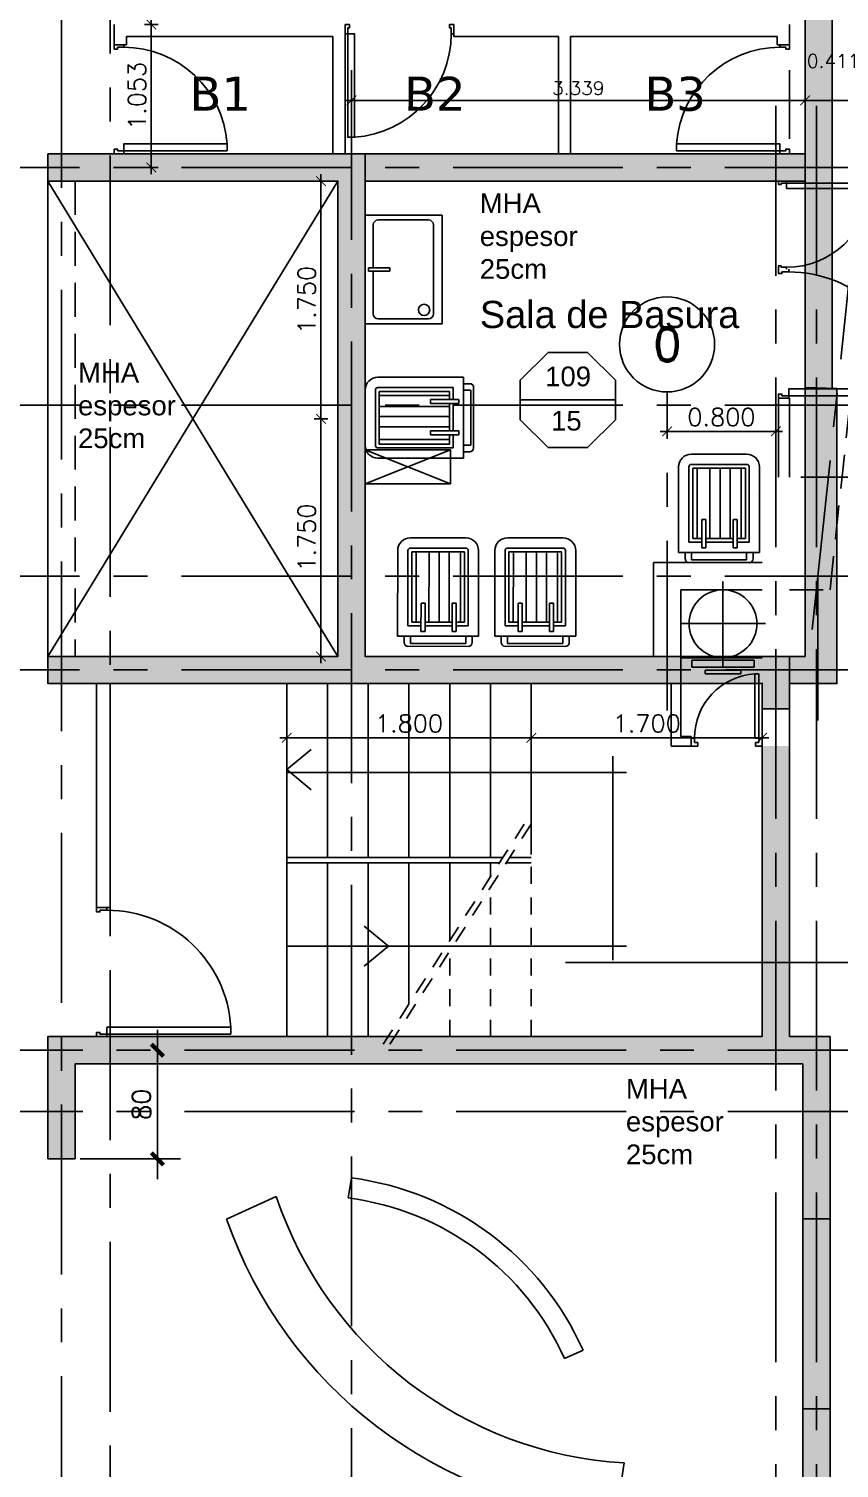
# Model space of a CAD drawing. Header units: millimetres. Extents: x -13 to 194, y -13 to 66.
# Drawn here: x 84.76 to 90.73, y 15.55 to 26.15 of the extents above; entities that cross this region are included whole.
import ezdxf
from ezdxf.enums import TextEntityAlignment as Align

# ---------------------------------------------------------------- set-up
doc = ezdxf.new("R2010")
doc.units = ezdxf.units.MM
for name, pattern in [('CENTER', [2, 1.25, -0.25, 0.25, -0.25]), ('HIDDEN', [0.375, 0.25, -0.125]), ('HIDDEN2', [0.1875, 0.125, -0.0625])]:
    doc.linetypes.add(name, pattern=pattern)
for name, color, linetype in [('01', 1, 'Continuous'), ('03', 3, 'Continuous'), ('04', 4, 'Continuous'), ('06', 6, 'Continuous'), ('BORDE DE LOSAS', 3, 'Continuous'), ('Capa1', 80, 'Continuous'), ('COTAS', 1, 'Continuous'), ('COTAS1', 2, 'Continuous'), ('Cotas2', 1, 'Continuous'), ('EJES', 1, 'CENTER'), ('GRIS', 9, 'Continuous'), ('LOSAS', 7, 'Continuous'), ('MURO', 5, 'Continuous'), ('MUROS_EST', 5, 'Continuous'), ('PUERTAS', 1, 'Continuous'), ('Textos', 2, 'Continuous'), ('VIGAS_1', 2, 'Continuous')]:
    doc.layers.add(name, color=color, linetype=linetype)
doc.styles.add('Arial', font='arial.ttf')
doc.styles.add('INTERARQ', font='ROMANS.SHX')
doc.styles.add('ROMAND', font='romand', dxfattribs={"height": 31.5})
doc.styles.add('ROMANS', font='romans.shx', dxfattribs={"height": 16.875})
doc.styles.get("Standard").update_dxf_attribs({"font": 'arial.ttf'})
doc.dimstyles.new('ESCALA_1-50', dxfattribs={"dimtxt": 0.13, "dimasz": 0.05, "dimexe": 0.18, "dimexo": 0.0625, "dimgap": 0.04, "dimtad": 1, "dimdec": 3, "dimzin": 0, "dimdsep": 46, "dimtxsty": 'INTERARQ', "dimblk": 'DIMTICK', "dimcen": 0.09, "dimse1": 1, "dimse2": 1, "dimclrd": 1, "dimclre": 1, "dimclrt": 2, "dimadec": 0, "dimazin": 0, "dimtfac": 4.5, "dimtdec": 3, "dimtofl": 0, "dimtmove": 2, "dimatfit": 3, "dimldrblk": 'DIMTICK', "dimfxl": 1, "dimtolj": 1, "dimtzin": 0, "dimarcsym": 0})
pattern_1 = [(0, (0, 0), (0, 6.985), [5.08, -1.905]), (90, (0, 0), (-6.985, 4e-16), [5.08, -1.905])]

# ---------------------------------------------------------------- blocks, each defined once
blk = doc.blocks.new('P_65')
at = {"color": 9}
blk.add_arc((-0.013, 0.059), 0.622, 93.9051, 179.909, dxfattribs=at)
at = {"layer": 'PUERTAS'}
blk.add_lwpolyline([(-0.015, 0.06), (-0.055, 0.06), (-0.055, 0.68), (-0.015, 0.68)], close=True, dxfattribs=at)
for points in [[(-0.65, 0), (-0.625, 0), (-0.625, 0.02), (-0.635, 0.02), (-0.635, 0.06), (-0.65, 0.06)], [(0, 0.06), (-0.015, 0.06), (-0.015, 0.02), (-0.025, 0.02), (-0.025, 0), (0, 0)]]:
    blk.add_lwpolyline(points, dxfattribs=at)
blk = doc.blocks.new('P_75')
at = {"color": 9}
blk.add_arc((-0.0129, 0.0592), 0.7221, 93.33599, 179.93331, dxfattribs=at)
at = {"layer": 'PUERTAS'}
blk.add_lwpolyline([(-0.015, 0.06), (-0.055, 0.06), (-0.055, 0.78), (-0.0149, 0.78)], close=True, dxfattribs=at)
for points in [[(-0.75, 0), (-0.725, 0), (-0.725, 0.02), (-0.735, 0.02), (-0.735, 0.06), (-0.75, 0.06)], [(0, 0.06), (-0.015, 0.06), (-0.015, 0.02), (-0.025, 0.02), (-0.025, 0), (0, 0)]]:
    blk.add_lwpolyline(points, dxfattribs=at)
blk = doc.blocks.new('TICK1')
at = {"color": 2}
for points in [[(0, 0), (-1, 0)], [(0, 0), (1, 0)]]:
    blk.add_lwpolyline(points, dxfattribs=at)
at = {"color": 2, "const_width": 0.2}
blk.add_lwpolyline([(-0.3, -0.3), (0.3, 0.3)], dxfattribs=at)
blk = doc.blocks.new('DIMTICK')
at = {"color": 1}
for p, q in [((-1, 0), (1, 0)), ((0, 1), (0, -1))]:
    blk.add_line(p, q, dxfattribs=at)
at = {"color": 3, "const_width": 0.141}
blk.add_lwpolyline([(0.71, 0.71), (-0.71, -0.71)], dxfattribs=at)
blk = doc.blocks.new('*D37')
at = {"layer": 'COTAS', "color": 1, "lineweight": -2, "transparency": 16777216}
blk.add_line((89.513, 23.184), (90.213, 23.184), dxfattribs=at)
at = {"layer": 'Defpoints', "color": 0, "transparency": 16777216}
for p in [(89.463, 23.184), (90.263, 23.184), (90.263, 23.184)]:
    blk.add_point(p, dxfattribs=at)
at = {"layer": 'COTAS', "color": 1, "lineweight": -2, "transparency": 16777216, "xscale": 0.05, "yscale": 0.05, "zscale": 0.05, "rotation": 180}
blk.add_blockref('DIMTICK', (89.463, 23.184), dxfattribs=at)
at = {"layer": 'COTAS', "color": 1, "lineweight": -2, "transparency": 16777216, "xscale": 0.05, "yscale": 0.05, "zscale": 0.05}
blk.add_blockref('DIMTICK', (90.263, 23.184), dxfattribs=at)
at = {"layer": 'COTAS', "color": 2, "transparency": 16777216, "insert": (89.863, 23.289), "char_height": 0.13, "attachment_point": 5, "style": 'INTERARQ'}
blk.add_mtext('\\A1;0.800', dxfattribs=at)
blk = doc.blocks.new('*D96')
at = {"layer": 'COTAS', "color": 1, "lineweight": -2, "transparency": 16777216}
blk.add_line((91.102, 25.077), (91.102, 22.897), dxfattribs=at)
at = {"layer": 'Defpoints', "color": 0, "transparency": 16777216}
for p in [(90.263, 25.127), (90.283, 22.847), (91.102, 22.847)]:
    blk.add_point(p, dxfattribs=at)
at = {"layer": 'COTAS', "color": 1, "lineweight": -2, "transparency": 16777216, "xscale": 0.05, "yscale": 0.05, "zscale": 0.05}
for p, rotation in [((91.102, 25.127), 90), ((91.102, 22.847), 270)]:
    blk.add_blockref('DIMTICK', p, dxfattribs=dict(at, rotation=rotation))
at = {"layer": 'COTAS', "color": 2, "transparency": 16777216, "insert": (90.997, 23.987), "char_height": 0.13, "attachment_point": 5, "rotation": 90, "style": 'INTERARQ'}
blk.add_mtext('\\A1;2.280', dxfattribs=at)
blk = doc.blocks.new('*D97')
at = {"layer": 'COTAS', "color": 1, "lineweight": -2, "transparency": 16777216}
blk.add_line((91.102, 22.797), (91.102, 21.477), dxfattribs=at)
at = {"layer": 'Defpoints', "color": 0, "transparency": 16777216}
for p in [(90.283, 22.847), (90.263, 21.427), (91.102, 21.427)]:
    blk.add_point(p, dxfattribs=at)
at = {"layer": 'COTAS', "color": 1, "lineweight": -2, "transparency": 16777216, "xscale": 0.05, "yscale": 0.05, "zscale": 0.05}
for p, rotation in [((91.102, 22.847), 90), ((91.102, 21.427), 270)]:
    blk.add_blockref('DIMTICK', p, dxfattribs=dict(at, rotation=rotation))
at = {"layer": 'COTAS', "color": 2, "transparency": 16777216, "insert": (90.997, 22.137), "char_height": 0.13, "attachment_point": 5, "rotation": 90, "style": 'INTERARQ'}
blk.add_mtext('\\A1;1.420', dxfattribs=at)
blk = doc.blocks.new('*D99')
at = {"layer": 'COTAS', "color": 1, "lineweight": -2, "transparency": 16777216}
blk.add_line((85.666, 28.847), (85.666, 26.23), dxfattribs=at)
at = {"layer": 'Defpoints', "color": 0, "transparency": 16777216}
for p in [(84.905, 28.897), (85.363, 26.18), (85.666, 26.18)]:
    blk.add_point(p, dxfattribs=at)
at = {"layer": 'COTAS', "color": 1, "lineweight": -2, "transparency": 16777216, "xscale": 0.05, "yscale": 0.05, "zscale": 0.05}
for p, rotation in [((85.666, 28.897), 90), ((85.666, 26.18), 270)]:
    blk.add_blockref('DIMTICK', p, dxfattribs=dict(at, rotation=rotation))
at = {"layer": 'COTAS', "color": 2, "transparency": 16777216, "insert": (85.561, 27.539), "char_height": 0.13, "attachment_point": 5, "rotation": 90, "style": 'INTERARQ'}
blk.add_mtext('\\A1;2.717', dxfattribs=at)
blk = doc.blocks.new('*D100')
at = {"layer": 'COTAS1', "color": 1, "lineweight": -2, "transparency": 16777216}
blk.add_line((85.666, 26.13), (85.666, 25.177), dxfattribs=at)
at = {"layer": 'Defpoints', "color": 0, "transparency": 16777216}
for p in [(85.363, 26.18), (85.363, 25.127), (85.666, 25.127)]:
    blk.add_point(p, dxfattribs=at)
at = {"layer": 'COTAS1', "color": 1, "lineweight": -2, "transparency": 16777216, "xscale": 0.05, "yscale": 0.05, "zscale": 0.05}
for p, rotation in [((85.666, 26.18), 90), ((85.666, 25.127), 270)]:
    blk.add_blockref('DIMTICK', p, dxfattribs=dict(at, rotation=rotation))
at = {"layer": 'COTAS1', "color": 2, "transparency": 16777216, "insert": (85.561, 25.654), "char_height": 0.13, "attachment_point": 5, "rotation": 90, "style": 'INTERARQ'}
blk.add_mtext('\\A1;1.053', dxfattribs=at)
blk = doc.blocks.new('*D101')
at = {"layer": 'COTAS', "color": 1, "lineweight": -2, "transparency": 16777216}
blk.add_line((87.19, 25.621), (90.429, 25.621), dxfattribs=at)
at = {"layer": 'Defpoints', "color": 0, "transparency": 16777216}
for p in [(90.479, 25.621), (87.14, 25.227), (90.479, 25.227)]:
    blk.add_point(p, dxfattribs=at)
at = {"layer": 'COTAS', "color": 1, "lineweight": -2, "transparency": 16777216, "xscale": 0.05, "yscale": 0.05, "zscale": 0.05, "rotation": 180}
blk.add_blockref('DIMTICK', (87.14, 25.621), dxfattribs=at)
at = {"layer": 'COTAS', "color": 1, "lineweight": -2, "transparency": 16777216, "xscale": 0.05, "yscale": 0.05, "zscale": 0.05}
blk.add_blockref('DIMTICK', (90.479, 25.621), dxfattribs=at)
at = {"layer": 'COTAS', "color": 2, "transparency": 16777216, "insert": (88.809, 25.711), "char_height": 0.1, "attachment_point": 5, "style": 'INTERARQ'}
blk.add_mtext('\\A1;3.339', dxfattribs=at)
blk = doc.blocks.new('*D102')
at = {"layer": 'COTAS1', "color": 1, "lineweight": -2, "transparency": 16777216}
blk.add_line((90.529, 25.621), (90.84, 25.621), dxfattribs=at)
at = {"layer": 'Defpoints', "color": 0, "transparency": 16777216}
for p in [(90.89, 25.621), (90.479, 25.227), (90.89, 25.127)]:
    blk.add_point(p, dxfattribs=at)
at = {"layer": 'COTAS1', "color": 1, "lineweight": -2, "transparency": 16777216, "xscale": 0.05, "yscale": 0.05, "zscale": 0.05, "rotation": 180}
blk.add_blockref('DIMTICK', (90.479, 25.621), dxfattribs=at)
at = {"layer": 'COTAS1', "color": 1, "lineweight": -2, "transparency": 16777216, "xscale": 0.05, "yscale": 0.05, "zscale": 0.05}
blk.add_blockref('DIMTICK', (90.89, 25.621), dxfattribs=at)
at = {"layer": 'COTAS1', "color": 2, "transparency": 16777216, "insert": (90.685, 25.911), "char_height": 0.1, "attachment_point": 5, "style": 'INTERARQ'}
blk.add_mtext('\\A1;0.411', dxfattribs=at)
blk = doc.blocks.new('*D25')
at = {"layer": '01', "color": 1, "lineweight": -2, "transparency": 16777216}
blk.add_line((86.915, 24.977), (86.915, 23.327), dxfattribs=at)
at = {"layer": 'Defpoints', "color": 0, "transparency": 16777216}
for p in [(87.069, 25.027), (86.915, 23.277), (87.069, 23.277)]:
    blk.add_point(p, dxfattribs=at)
at = {"layer": '01', "color": 1, "lineweight": -2, "transparency": 16777216, "xscale": 0.05, "yscale": 0.05, "zscale": 0.05}
for p, rotation in [((86.915, 25.027), 90), ((86.915, 23.277), 270)]:
    blk.add_blockref('DIMTICK', p, dxfattribs=dict(at, rotation=rotation))
at = {"layer": '01', "color": 2, "transparency": 16777216, "insert": (86.81, 24.152), "char_height": 0.13, "attachment_point": 5, "rotation": 90, "style": 'INTERARQ'}
blk.add_mtext('\\A1;1.750', dxfattribs=at)
blk = doc.blocks.new('*D26')
at = {"layer": '01', "color": 1, "lineweight": -2, "transparency": 16777216}
blk.add_line((86.915, 23.227), (86.915, 21.577), dxfattribs=at)
at = {"layer": 'Defpoints', "color": 0, "transparency": 16777216}
for p in [(87.069, 23.277), (86.915, 21.527), (87.069, 21.527)]:
    blk.add_point(p, dxfattribs=at)
at = {"layer": '01', "color": 1, "lineweight": -2, "transparency": 16777216, "xscale": 0.05, "yscale": 0.05, "zscale": 0.05}
for p, rotation in [((86.915, 23.277), 90), ((86.915, 21.527), 270)]:
    blk.add_blockref('DIMTICK', p, dxfattribs=dict(at, rotation=rotation))
at = {"layer": '01', "color": 2, "transparency": 16777216, "insert": (86.81, 22.402), "char_height": 0.13, "attachment_point": 5, "rotation": 90, "style": 'INTERARQ'}
blk.add_mtext('\\A1;1.750', dxfattribs=at)
blk = doc.blocks.new('*D132')
at = {"layer": '01', "color": 1, "lineweight": -2, "transparency": 16777216}
blk.add_line((86.713, 20.928), (88.413, 20.928), dxfattribs=at)
at = {"layer": 'Defpoints', "color": 0, "transparency": 16777216}
for p in [(86.663, 21.327), (88.463, 21.327), (88.463, 20.928)]:
    blk.add_point(p, dxfattribs=at)
at = {"layer": '01', "color": 1, "lineweight": -2, "transparency": 16777216, "xscale": 0.05, "yscale": 0.05, "zscale": 0.05, "rotation": 180}
blk.add_blockref('DIMTICK', (86.663, 20.928), dxfattribs=at)
at = {"layer": '01', "color": 1, "lineweight": -2, "transparency": 16777216, "xscale": 0.05, "yscale": 0.05, "zscale": 0.05}
blk.add_blockref('DIMTICK', (88.463, 20.928), dxfattribs=at)
at = {"layer": '01', "color": 2, "transparency": 16777216, "insert": (87.563, 21.033), "char_height": 0.13, "attachment_point": 5, "style": 'INTERARQ'}
blk.add_mtext('\\A1;1.800', dxfattribs=at)
blk = doc.blocks.new('*D133')
at = {"layer": '01', "color": 1, "lineweight": -2, "transparency": 16777216}
blk.add_line((88.513, 20.928), (90.113, 20.928), dxfattribs=at)
at = {"layer": 'Defpoints', "color": 0, "transparency": 16777216}
for p in [(90.163, 21.427), (88.463, 21.327), (90.163, 20.928)]:
    blk.add_point(p, dxfattribs=at)
at = {"layer": '01', "color": 1, "lineweight": -2, "transparency": 16777216, "xscale": 0.05, "yscale": 0.05, "zscale": 0.05, "rotation": 180}
blk.add_blockref('DIMTICK', (88.463, 20.928), dxfattribs=at)
at = {"layer": '01', "color": 1, "lineweight": -2, "transparency": 16777216, "xscale": 0.05, "yscale": 0.05, "zscale": 0.05}
blk.add_blockref('DIMTICK', (90.163, 20.928), dxfattribs=at)
at = {"layer": '01', "color": 2, "transparency": 16777216, "insert": (89.313, 21.033), "char_height": 0.13, "attachment_point": 5, "style": 'INTERARQ'}
blk.add_mtext('\\A1;1.700', dxfattribs=at)

msp = doc.modelspace()

# ---------------------------------------------------------------- hatches: boundary and pattern name
at = {"layer": 'COTAS', "transparency": 33554687}
h = msp.add_hatch(color=5, dxfattribs=at)
h.dxf.hatch_style = 1
h.paths.add_polyline_path([(85.0046, 18.7273), (84.9046, 18.7273), (84.9046, 18.6273), (85.0046, 18.6273)])
h.paths.add_polyline_path([(85.1046, 18.5273), (85.3628, 18.5273), (85.3628, 18.6273), (85.0046, 18.6273), (85.0046, 18.1773), (85.1046, 18.1773)])
h.paths.add_polyline_path([(85.0046, 18.6273), (84.9046, 18.6273), (84.9046, 18.1773), (85.0046, 18.1773)])
h.paths.add_polyline_path([(85.3628, 18.7273), (85.0046, 18.7273), (85.0046, 18.6273), (85.3628, 18.6273)])
h.paths.add_polyline_path([(85.0046, 18.1773), (84.9046, 18.1773), (84.9046, 17.8273), (85.0046, 17.8273)])
h.paths.add_polyline_path([(85.1046, 18.1773), (85.0046, 18.1773), (85.0046, 17.8273), (85.1046, 17.8273)])
h.paths.add_polyline_path([(87.1396, 18.7273), (85.3628, 18.7273), (85.3628, 18.6273), (87.1396, 18.6273)])
h.paths.add_polyline_path([(87.1396, 18.6273), (85.3628, 18.6273), (85.3628, 18.5273), (87.1396, 18.5273)])
h.paths.add_polyline_path([(90.5628, 18.6273), (90.2628, 18.6273), (90.2628, 18.5273), (90.4628, 18.5273), (90.4628, 18.1773), (90.5628, 18.1773)])
h.paths.add_polyline_path([(90.6628, 18.7273), (90.5628, 18.7273), (90.5628, 18.6273), (90.6628, 18.6273)])
h.paths.add_polyline_path([(90.6628, 18.6273), (90.5628, 18.6273), (90.5628, 18.1773), (90.6628, 18.1773)])
at = {"layer": 'MUROS_EST', "transparency": 33554687}
h = msp.add_hatch(color=5, dxfattribs=at)
h.dxf.hatch_style = 1
h.paths.add_polyline_path([(83.5046, 19.7073), (83.3046, 19.7073), (83.3046, 18.2773), (78.1046, 18.2773), (78.1046, 18.0773), (78.4046, 18.0773), (83.3046, 18.0773), (83.3046, 17.5773), (83.5046, 17.5773)])
h.paths.add_polyline_path([(83.5046, 26.0973), (83.3046, 26.0973), (83.3046, 23.4773), (78.1046, 23.4773), (78.1046, 23.2773), (83.3046, 23.2773), (83.3046, 20.6573), (83.5046, 20.6573)])
h.paths.add_polyline_path([(78.3046, 18.0773), (78.1046, 18.0773), (78.1046, 15.3773), (78.3046, 15.3773)])
h.paths.add_polyline_path([(78.3046, 12.9773), (78.1046, 12.9773), (78.1055, 10.7898), (79.4043, 10.9215), (79.3659, 11.0689), (78.3046, 10.9613)])
h.paths.add_polyline_path([(90.6628, 14.0165), (90.4628, 14.0165), (90.4628, 12.1945), (90.4628, 12.0432), (90.6628, 12.0635)])
h.paths.add_polyline_path([(90.3628, 21.5273), (89.9443, 21.5273, -0.0710678), (89.8743, 21.5173), (89.8743, 21.4983), (90.1043, 21.4983), (90.1043, 21.4483), (89.6443, 21.4483), (89.6443, 21.4983), (89.8743, 21.4983), (89.8743, 21.5173, -0.0710678), (89.8043, 21.5273), (87.2396, 21.5273), (87.2396, 25.2273), (84.9046, 25.2273), (84.9046, 25.0273), (87.0396, 25.0273), (87.0396, 21.5273), (84.9046, 21.5273), (84.9046, 21.3273), (90.1628, 21.3273), (90.1628, 21.1419), (90.3628, 21.1419), (90.3628, 21.3273)])
h.paths.add_polyline_path([(90.0064, 21.4246), (90.0064, 21.3996), (89.7421, 21.3996), (89.7421, 21.4246)], flags=16)
h.paths.add_polyline_path([(83.5046, 29.4473), (83.3046, 29.4473), (83.3046, 28.7023), (78.1046, 28.7023), (78.1046, 28.4523), (83.3046, 28.4523), (83.3046, 27.205), (83.3156, 27.2023), (83.3046, 27.1996), (83.3046, 27.0473), (83.5046, 27.0473)])
h.paths.add_polyline_path([(90.7128, 37.6473), (90.4628, 37.6473), (90.4628, 34.4321), (85.4628, 34.4321), (85.4628, 34.1821), (90.4628, 34.1821), (90.4628, 32.7373), (90.7128, 32.7373)])
h = msp.add_hatch(color=5, dxfattribs=at)
h.dxf.hatch_style = 1
h.paths.add_polyline_path([(90.479, 25.2273), (87.2396, 25.2273), (87.2396, 25.0273), (90.479, 25.0273)])
h.paths.add_polyline_path([(90.3628, 21.5273), (87.2396, 21.5273), (87.2396, 25.2273), (84.9046, 25.2273), (84.9046, 25.0273), (87.0396, 25.0273), (87.0396, 21.5273), (84.9046, 21.5273), (84.9046, 21.3273), (90.1628, 21.3273), (90.1628, 21.1419), (90.3628, 21.1419), (90.3628, 21.3273)])
h = msp.add_hatch(color=5, dxfattribs=at)
h.dxf.hatch_style = 1
h.paths.add_polyline_path([(90.5628, 18.1773), (90.4628, 18.1773), (90.4628, 17.3865), (90.5628, 17.3865)])
h.paths.add_polyline_path([(90.6628, 18.1773), (90.5628, 18.1773), (90.5628, 17.3865), (90.6628, 17.3865)])
h = msp.add_hatch(dxfattribs=at)
h.set_pattern_fill('ANGLE', color=2)
h.set_pattern_definition(pattern_1)
h.paths.add_polyline_path([(90.6628, 15.9865), (90.6628, 17.3865), (90.4628, 17.3865), (90.4628, 15.9865), (90.4628, 15.0165), (90.4628, 14.0165), (90.6628, 14.0165), (90.6628, 15.0165)])
at = {"layer": 'VIGAS_1', "transparency": 33554687}
h = msp.add_hatch(color=5, dxfattribs=at)
h.dxf.hatch_style = 1
h.paths.add_polyline_path([(90.6628, 18.7273), (90.3628, 18.7273), (90.3628, 19.2739), (90.1628, 19.2739), (90.1628, 18.7273), (84.9046, 18.7273), (84.9046, 17.8273), (85.1046, 17.8273), (85.1046, 18.5273), (90.4628, 18.5273), (90.4628, 17.3865), (90.6628, 17.3865)])
h.paths.add_polyline_path([(84.2797, 37.6473), (84.0297, 37.6473), (84.0297, 30.9728), (83.7432, 30.3884), (83.9228, 30.3003), (84.2797, 31.0284)])
h = msp.add_hatch(color=256, dxfattribs=at)
h.dxf.hatch_style = 1
h.paths.add_polyline_path([(90.679, 28.7723), (90.479, 28.7723), (90.479, 23.5073), (90.679, 23.5005)])
h = msp.add_hatch(dxfattribs=at)
h.set_pattern_fill('ANGLE', color=5)
h.set_pattern_definition(pattern_1)
h.paths.add_polyline_path([(90.4628, 18.5273), (90.4628, 17.3865), (90.6628, 17.3865), (90.6628, 18.7273), (90.3628, 18.7273), (90.3628, 19.2739), (90.1628, 19.2739), (90.1628, 18.7273), (84.9046, 18.7273), (84.9046, 17.8273), (85.1046, 17.8273), (85.1046, 18.5273)])
h.paths.add_polyline_path([(90.1628, 21.3273), (90.1628, 21.1419), (90.3628, 21.1419), (90.3628, 21.5273), (87.2396, 21.5273), (87.2396, 25.0273), (90.479, 25.0273), (90.479, 25.2273), (84.9046, 25.2273), (84.9046, 25.0273), (87.0396, 25.0273), (87.0396, 21.5273), (84.9046, 21.5273), (84.9046, 21.3273)])
h = msp.add_hatch(color=5, dxfattribs=at)
h.dxf.hatch_style = 1
h.paths.add_polyline_path([(90.479, 21.5273), (90.3628, 21.5273), (90.3628, 21.3273), (90.7128, 21.3273), (90.7128, 23.4993), (90.479, 23.5073)])
h = msp.add_hatch(dxfattribs=at)
h.set_pattern_fill('ANGLE', color=256)
h.set_pattern_definition(pattern_1)
h.paths.add_polyline_path([(90.1628, 19.2739), (90.3628, 19.2739), (90.3628, 21.1419), (90.1628, 21.1419)])
h = msp.add_hatch(dxfattribs=at)
h.set_pattern_fill('ANGLE', color=256)
h.set_pattern_definition(pattern_1)
h.paths.add_polyline_path([(90.1628, 19.2739), (90.3628, 19.2739), (90.3628, 21.1419), (90.1628, 21.1419)])
h = msp.add_hatch(color=256, dxfattribs=at)
h.dxf.hatch_style = 1
h.paths.add_polyline_path([(90.3628, 20.8673), (90.1628, 20.8673), (90.1628, 19.2739), (90.3628, 19.2739)])
h = msp.add_hatch(color=256, dxfattribs=at)
h.dxf.hatch_style = 1
h.paths.add_polyline_path([(90.6628, 17.3865), (90.4628, 17.3865), (90.4628, 15.9865), (90.6628, 15.9865)])
h = msp.add_hatch(color=5, dxfattribs=at)
h.dxf.hatch_style = 1
h.paths.add_polyline_path([(78.3046, 14.3773), (78.2046, 14.3773), (78.2046, 13.9773), (78.3046, 13.9773)])
h.paths.add_polyline_path([(78.2046, 14.3773), (78.1046, 14.3773), (78.1046, 13.9773), (78.2046, 13.9773)])
h.paths.add_polyline_path([(90.6628, 15.9865), (90.5628, 15.9865), (90.5628, 15.0165), (90.6628, 15.0165)])
h.paths.add_polyline_path([(90.5628, 15.9865), (90.4628, 15.9865), (90.4628, 15.0165), (90.5628, 15.0165)])
h.paths.add_polyline_path([(130.256, 14.3773), (130.056, 14.3773), (130.056, 13.9773), (130.256, 13.9773)])
h.paths.add_polyline_path([(142.6142, 15.9865), (142.4142, 15.9865), (142.4142, 15.0165), (142.6142, 15.0165)])

# ---------------------------------------------------------------- linework, layer by layer
for p, q in [((87.2396, 23.9766), (87.2396, 24.7766)), ((87.2396, 24.7766), (87.8067, 24.7766)), ((87.2994, 24.7042), (87.2994, 24.3891)), ((87.2994, 24.7042), (87.2994, 24.7042)), ((87.706, 24.7412), (87.3365, 24.7412)), ((87.7431, 24.7042), (87.7431, 24.7042)), ((87.7431, 24.0488), (87.7431, 24.7042)), ((87.8067, 24.7766), (87.8067, 23.9766)), ((87.2994, 24.3638), (87.2994, 24.0488)), ((87.8067, 23.9766), (87.2396, 23.9766)), ((87.2994, 24.0488), (87.2994, 24.0488)), ((87.3365, 24.0118), (87.706, 24.0118)), ((87.706, 24.0118), (87.706, 24.0118)), ((87.7431, 24.0488), (87.7431, 24.0488)), ((87.3342, 23.5825), (87.9639, 23.5823)), ((87.9639, 23.5823), (87.9637, 22.9867)), ((87.9637, 23.0339), (87.9639, 23.5351)), ((87.9639, 23.5351), (88.0104, 23.5351)), ((87.2396, 23.0814), (87.2397, 23.488)), ((87.3152, 23.0814), (87.3153, 23.488)), ((87.3342, 23.5069), (87.8882, 23.5067)), ((87.3436, 23.0908), (87.3437, 23.4785)), ((87.3437, 23.4785), (87.8599, 23.4784)), ((87.3437, 23.4485), (87.8599, 23.4484)), ((87.8599, 23.4784), (87.8599, 23.4185)), ((87.8882, 23.5067), (87.8882, 23.4185)), ((87.9639, 23.4878), (88.0177, 23.4878)), ((88.0177, 23.4878), (88.0176, 23.0812)), ((88.0388, 23.5067), (88.0386, 23.0623)), ((87.3436, 23.3669), (87.8599, 23.3667)), ((87.7206, 23.4186), (87.9303, 23.4185)), ((87.7206, 23.3886), (87.7206, 23.4186)), ((87.9303, 23.3886), (87.7206, 23.3886)), ((87.8599, 23.3886), (87.8598, 23.1885)), ((87.8882, 23.3886), (87.8882, 23.1885)), ((87.9303, 23.4185), (87.9303, 23.3886)), ((87.3436, 23.2929), (87.8598, 23.2927)), ((87.3436, 23.2176), (87.8598, 23.2175)), ((87.3436, 23.1232), (87.8598, 23.123)), ((87.7205, 23.1886), (87.9302, 23.1885)), ((87.7205, 23.1586), (87.7205, 23.1886)), ((87.9302, 23.1586), (87.7205, 23.1586)), ((87.8598, 23.1586), (87.8598, 23.0907)), ((87.8882, 23.1586), (87.8881, 23.0623)), ((87.9302, 23.1885), (87.9302, 23.1586)), ((87.8881, 23.0623), (87.3341, 23.0625)), ((87.8598, 23.0907), (87.3436, 23.0908)), ((88.0176, 23.0812), (87.9637, 23.0812)), ((88.0103, 23.0339), (87.9637, 23.0339)), ((89.6419, 23.0164), (90.0485, 23.0163)), ((87.9637, 22.9867), (87.3341, 22.9869)), ((89.5472, 22.2923), (89.5474, 22.9219)), ((89.6229, 22.3679), (89.623, 22.9219)), ((89.6419, 22.9408), (90.0485, 22.9407)), ((89.6512, 22.3962), (89.6514, 22.9124)), ((89.6514, 22.9124), (90.039, 22.9123)), ((89.6837, 22.9124), (89.6835, 22.3962)), ((89.7781, 22.9124), (89.778, 22.3962)), ((89.8534, 22.9124), (89.8532, 22.3962)), ((89.9274, 22.9124), (89.9272, 22.3961)), ((90.009, 22.9123), (90.0089, 22.3961)), ((90.039, 22.9123), (90.0389, 22.3961)), ((90.0674, 22.9218), (90.0673, 22.3677)), ((90.143, 22.9218), (90.1428, 22.2921)), ((89.7191, 22.3258), (89.7191, 22.5355)), ((89.7191, 22.5355), (89.7491, 22.5355)), ((89.7491, 22.5355), (89.749, 22.3258)), ((89.9491, 22.3257), (89.9491, 22.5354)), ((89.9491, 22.5354), (89.9791, 22.5354)), ((89.9791, 22.5354), (89.979, 22.3257)), ((87.5741, 22.4003), (87.9807, 22.4002)), ((88.2893, 22.4003), (88.6959, 22.4002)), ((89.7191, 22.3678), (89.6229, 22.3679)), ((89.7191, 22.3962), (89.6512, 22.3962)), ((89.9491, 22.3961), (89.749, 22.3962)), ((89.9491, 22.3678), (89.749, 22.3678)), ((90.0389, 22.3961), (89.979, 22.3961)), ((90.0673, 22.3677), (89.979, 22.3678)), ((87.4794, 21.6762), (87.4795, 22.3058)), ((87.555, 21.7518), (87.5551, 22.3058)), ((87.574, 22.3247), (87.9806, 22.3246)), ((87.5833, 21.7801), (87.5835, 22.2964)), ((87.5835, 22.2964), (87.9712, 22.2963)), ((87.6158, 22.2964), (87.6157, 21.7801)), ((87.7102, 22.2963), (87.7101, 21.7801)), ((87.7855, 22.2963), (87.7854, 21.7801)), ((87.8595, 22.2963), (87.8594, 21.7801)), ((87.9412, 22.2963), (87.941, 21.78)), ((87.9712, 22.2963), (87.971, 21.78)), ((87.9995, 22.3057), (87.9994, 21.7517)), ((88.0751, 22.3057), (88.075, 21.676)), ((88.1946, 21.6762), (88.1947, 22.3058)), ((88.2702, 21.7518), (88.2704, 22.3058)), ((88.2893, 22.3247), (88.6959, 22.3246)), ((88.2986, 21.7801), (88.2987, 22.2964)), ((88.2987, 22.2964), (88.6864, 22.2963)), ((88.331, 22.2964), (88.3309, 21.7801)), ((88.4255, 22.2963), (88.4253, 21.7801)), ((88.5007, 22.2963), (88.5006, 21.7801)), ((88.5747, 22.2963), (88.5746, 21.7801)), ((88.6564, 22.2963), (88.6563, 21.78)), ((88.6864, 22.2963), (88.6863, 21.78)), ((88.7148, 22.3057), (88.7146, 21.7517)), ((88.7904, 22.3057), (88.7902, 21.676)), ((90.1428, 22.2921), (89.5472, 22.2923)), ((89.5945, 22.2923), (90.0956, 22.2921)), ((89.597, 22.2921), (89.597, 22.2456)), ((89.6417, 22.2384), (89.6417, 22.2923)), ((89.749, 22.3258), (89.7191, 22.3258)), ((89.979, 22.3257), (89.9491, 22.3257)), ((90.0484, 22.2921), (90.0483, 22.2383)), ((90.0956, 22.2921), (90.0956, 22.2456)), ((90.0672, 22.2172), (89.6228, 22.2174)), ((90.0483, 22.2383), (89.6417, 22.2384)), ((87.6512, 21.7097), (87.6513, 21.9194)), ((87.6513, 21.9194), (87.6812, 21.9194)), ((87.6812, 21.9194), (87.6811, 21.7097)), ((87.8812, 21.7096), (87.8813, 21.9193)), ((87.8813, 21.9193), (87.9112, 21.9193)), ((87.9112, 21.9193), (87.9111, 21.7096)), ((88.3664, 21.7097), (88.3665, 21.9194)), ((88.3665, 21.9194), (88.3964, 21.9194)), ((88.3964, 21.9194), (88.3964, 21.7097)), ((88.5964, 21.7096), (88.5965, 21.9193)), ((88.5965, 21.9193), (88.6264, 21.9193)), ((88.6264, 21.9193), (88.6264, 21.7096)), ((87.6512, 21.7518), (87.555, 21.7518)), ((87.6512, 21.7801), (87.5833, 21.7801)), ((87.8812, 21.7517), (87.6811, 21.7518)), ((87.8812, 21.7801), (87.6812, 21.7801)), ((87.971, 21.78), (87.9112, 21.7801)), ((87.9994, 21.7517), (87.9112, 21.7517)), ((88.3664, 21.7518), (88.2702, 21.7518)), ((88.3665, 21.7801), (88.2986, 21.7801)), ((88.5965, 21.7801), (88.3964, 21.7801)), ((88.5965, 21.7517), (88.3964, 21.7518)), ((88.6863, 21.78), (88.6264, 21.7801)), ((88.7146, 21.7517), (88.6264, 21.7517)), ((88.075, 21.676), (87.4794, 21.6762)), ((87.5266, 21.6762), (88.0277, 21.6761)), ((87.5266, 21.6297), (87.5266, 21.6762)), ((87.5738, 21.6223), (87.5738, 21.6762)), ((87.9805, 21.6222), (87.5738, 21.6223)), ((87.6811, 21.7097), (87.6512, 21.7097)), ((87.9111, 21.7096), (87.8812, 21.7096)), ((87.9805, 21.6761), (87.9805, 21.6222)), ((88.0277, 21.6761), (88.0277, 21.6295)), ((88.7902, 21.676), (88.1946, 21.6762)), ((88.2418, 21.6762), (88.743, 21.6761)), ((88.2418, 21.6297), (88.2418, 21.6762)), ((88.2891, 21.6223), (88.2891, 21.6762)), ((88.6957, 21.6222), (88.2891, 21.6223)), ((88.3964, 21.7097), (88.3664, 21.7097)), ((88.6264, 21.7096), (88.5964, 21.7096)), ((88.6957, 21.6761), (88.6957, 21.6222)), ((88.743, 21.6761), (88.743, 21.6295)), ((87.9994, 21.6012), (87.5549, 21.6013)), ((88.7146, 21.6012), (88.2701, 21.6013)), ((90.1078, 20.9256), (90.1078, 21.3978)), ((90.1078, 21.3978), (90.1378, 21.3978)), ((90.1378, 21.3978), (90.1378, 20.8923)), ((89.6396, 20.8673), (89.6396, 20.9256)), ((89.6396, 20.9256), (89.6646, 20.9256)), ((89.6646, 20.9256), (89.6646, 20.8923)), ((89.6646, 20.8923), (89.6896, 20.8923)), ((89.6896, 20.8923), (89.6896, 20.8673)), ((90.1628, 20.9256), (90.1078, 20.9256)), ((90.1378, 20.8923), (90.1128, 20.8923)), ((90.1128, 20.8923), (90.1128, 20.8673)), ((90.1628, 20.8673), (90.1628, 20.9256)), ((89.6896, 20.8673), (89.6396, 20.8673)), ((90.1128, 20.8673), (90.1628, 20.8673))]:
    msp.add_line(p, q)
at = {"color": 3, "linetype": 'Continuous'}
msp.add_circle((89.4628, 23.8242), 0.35, dxfattribs=at)
msp.add_circle((87.6743, 24.0788), 0.0413)
at = {"color": 9}
for centre, start, end in [((87.1118, 26.1103), 273.80886, 0), ((85.4628, 25.2498), 3.80886, 90), ((90.2928, 25.2498), 90, 176.19114)]:
    msp.add_arc(centre, 0.762, start, end, dxfattribs=at)
for centre, radius, start, end in [((87.3365, 24.7042), 0.037, 90, 180), ((87.706, 24.7042), 0.037, 0, 90), ((87.3365, 24.0488), 0.037, 180, 270), ((87.706, 24.0488), 0.037, 270, 0), ((87.3342, 23.488), 0.0945, 89.98481, 179.98481), ((88.0104, 23.5067), 0.0284, 359.98481, 89.98481), ((87.3342, 23.488), 0.0189, 89.98481, 179.98481), ((87.3341, 23.0814), 0.0945, 179.98481, 269.98481), ((87.3341, 23.0814), 0.0189, 179.98481, 269.98481), ((88.0103, 23.0623), 0.0284, 269.98481, 359.98481), ((89.6419, 22.9219), 0.0945, 89.98481, 179.98481), ((90.0485, 22.9218), 0.0945, 359.98481, 89.98481), ((89.6419, 22.9219), 0.0189, 89.98481, 179.98481), ((90.0485, 22.9218), 0.0189, 359.98481, 89.98481), ((87.574, 22.3058), 0.0945, 89.98481, 179.98481), ((87.9806, 22.3057), 0.0945, 359.98481, 89.98481), ((88.2893, 22.3058), 0.0945, 89.98481, 179.98481), ((88.6959, 22.3057), 0.0945, 359.98481, 89.98481), ((87.574, 22.3058), 0.0189, 89.98481, 179.98481), ((87.9806, 22.3057), 0.0189, 359.98481, 89.98481), ((88.2893, 22.3058), 0.0189, 89.98481, 179.98481), ((88.6959, 22.3057), 0.0189, 359.98481, 89.98481), ((89.6253, 22.2456), 0.0284, 180.01519, 270.01519), ((90.0672, 22.2456), 0.0284, 269.98481, 359.98481), ((87.5549, 21.6296), 0.0284, 179.98481, 269.98481), ((87.9994, 21.6295), 0.0284, 269.98481, 359.98481), ((88.2702, 21.6296), 0.0284, 179.98481, 269.98481), ((88.7146, 21.6295), 0.0284, 269.98481, 359.98481)]:
    msp.add_arc(centre, radius, start, end)
at = {"color": 1}
msp.add_arc((90.1378, 20.9256), 0.4732, 93.63483, 180, dxfattribs=at)
at = {"layer": '01', "linetype": 'HIDDEN'}
msp.add_line((90.3628, 22.0173), (90.6628, 22.0173), dxfattribs=at)
at = {"layer": '03'}
for p, q in [((84.9046, 25.0273), (84.9046, 21.5273)), ((89.5628, 21.5173), (90.1628, 21.5173)), ((85.2628, 21.3273), (85.2628, 19.6773)), ((85.3628, 21.3273), (85.3628, 19.6773)), ((85.3628, 19.6773), (85.2628, 19.6773)), ((90.4628, 15.9865), (90.4628, 17.3865)), ((90.6628, 17.3865), (90.6628, 15.9865))]:
    msp.add_line(p, q, dxfattribs=at)
at = {"layer": '04', "ltscale": 0.25}
for p, q in [((87.265, 24.3891), (87.265, 24.3638)), ((87.4228, 24.3891), (87.265, 24.3891)), ((87.4228, 24.3638), (87.4228, 24.3891)), ((87.265, 24.3638), (87.4228, 24.3638)), ((89.4928, 21.3273), (89.4928, 20.8673)), ((89.5628, 21.3273), (89.5628, 20.9373)), ((89.5628, 20.9373), (89.6396, 20.9373)), ((89.6396, 20.9373), (89.6396, 20.8673)), ((89.4928, 20.8673), (89.6396, 20.8673))]:
    msp.add_line(p, q, dxfattribs=at)
at = {"layer": '06'}
for p, q in [((85.3928, 26.1803), (85.3928, 26.0308)), ((87.0928, 26.1803), (87.0928, 25.2308)), ((87.8928, 26.0903), (87.8928, 26.1803)), ((90.3628, 26.0308), (90.3628, 26.1803)), ((85.4828, 26.0903), (87.0028, 26.0903)), ((85.4828, 26.0903), (85.4828, 26.0308)), ((87.0028, 26.0903), (87.0028, 25.2308)), ((87.8928, 26.0903), (88.6628, 26.0903)), ((88.6628, 25.2308), (88.6628, 26.0903)), ((88.7528, 25.2308), (88.7528, 26.0903)), ((88.7528, 26.0903), (90.2728, 26.0903)), ((90.2728, 26.0308), (90.2728, 26.0903)), ((85.4828, 26.0308), (85.3928, 26.0308)), ((90.2728, 26.0308), (90.3628, 26.0308)), ((90.2828, 23.4273), (90.2828, 22.8473)), ((90.2828, 23.4273), (90.3628, 23.4273)), ((90.3628, 23.4273), (90.3628, 22.8473)), ((89.3628, 21.5273), (89.3628, 22.2173)), ((89.3628, 22.2173), (90.1628, 22.2173)), ((89.5628, 22.0173), (89.5628, 21.3273)), ((89.5628, 21.5173), (89.5628, 22.0173)), ((89.5628, 22.0173), (90.1628, 22.0173)), ((90.4628, 17.3865), (90.6628, 17.3865)), ((90.6628, 15.9865), (90.4628, 15.9865))]:
    msp.add_line(p, q, dxfattribs=at)
at = {"layer": 'BORDE DE LOSAS'}
msp.add_line((86.6628, 18.7273), (86.6628, 21.3273), dxfattribs=at)
at = {"layer": 'Capa1'}
msp.add_lwpolyline([(84.9046, 25.0273), (87.0396, 21.5273), (84.9046, 21.5273), (87.0396, 25.0273), (84.9046, 25.0273), (84.9046, 21.5273)], dxfattribs=at)
at = {"layer": 'COTAS1', "color": 2}
for p, q in [((89.6128, 23.184), (90.1128, 23.184)), ((85.7104, 18.4773), (85.7104, 17.9773))]:
    msp.add_line(p, q, dxfattribs=at)
at = {"layer": 'Cotas2'}
for p, q in [((90.3628, 25.3384), (90.3628, 25.8446)), ((91.559, 22.8473), (90.4477, 22.8473)), ((85.1422, 17.8273), (85.8811, 17.8273))]:
    msp.add_line(p, q, dxfattribs=at)
at = {"layer": 'EJES'}
for p, q in [((85.0046, 30.2268), (85.0046, 5.9093)), ((90.5315, 21.7259), (91.3755, 29.7315)), ((85.3628, 29.216), (85.3628, 5.547)), ((87.1396, 25.8446), (87.1396, 5.547)), ((90.2628, 25.5802), (90.2628, 5.547)), ((90.2628, 25.5802), (90.2628, 8.0398)), ((90.2628, 25.5802), (90.2628, 8.0398)), ((90.5628, 25.5802), (90.5628, 8.0398)), ((101.1377, 25.1273), (70.0287, 25.1273)), ((89.4628, 21.1287), (89.4628, 23.4742)), ((101.1377, 23.3773), (70.0287, 23.3773)), ((101.1377, 22.1173), (70.0287, 22.1173)), ((90.5728, 22.1173), (90.5728, 21.0563)), ((101.1377, 21.4273), (70.0281, 21.4273)), ((101.1608, 18.6273), (70.0056, 18.6273)), ((101.1608, 18.1773), (70.006, 18.1773))]:
    msp.add_line(p, q, dxfattribs=at)
at = {"layer": 'GRIS', "linetype": 'HIDDEN'}
for p, q in [((90.6628, 22.0173), (91.4013, 29.0223)), ((85.1046, 25.0273), (85.1046, 21.5273)), ((90.3628, 22.0173), (90.6628, 22.0173))]:
    msp.add_line(p, q, dxfattribs=at)
at = {"layer": 'GRIS'}
for p, q in [((87.2396, 23.0473), (87.2396, 22.7973)), ((87.2396, 23.0473), (87.8696, 22.7973)), ((87.8696, 23.0473), (87.2396, 22.7973)), ((87.8696, 23.0473), (87.2396, 23.0473)), ((87.8696, 23.0473), (87.8696, 22.7973)), ((87.2396, 22.7973), (87.8696, 22.7973)), ((90.1254, 22.7119), (90.1254, 22.7119)), ((90.1254, 22.7119), (90.1254, 22.7119)), ((89.8743, 22.0798), (89.8743, 21.4548)), ((90.1628, 22.0173), (89.6628, 22.0173)), ((90.1868, 21.7704), (89.5618, 21.7704)), ((89.6443, 21.4483), (89.6443, 21.4983)), ((90.1043, 21.4983), (89.6443, 21.4983)), ((89.6443, 21.4483), (90.1043, 21.4483)), ((90.0064, 21.4246), (89.7421, 21.4246)), ((89.7421, 21.3996), (89.7421, 21.4246)), ((90.0064, 21.3996), (90.0064, 21.4246)), ((90.1043, 21.4483), (90.1043, 21.4983)), ((86.6628, 20.0673), (86.6628, 21.3273)), ((86.9628, 20.0473), (86.9628, 21.3273)), ((87.2628, 20.0473), (87.2628, 21.3273)), ((87.5628, 20.0473), (87.5628, 21.3273)), ((87.8628, 20.0473), (87.8628, 21.3273)), ((88.1628, 20.0473), (88.1628, 21.3273)), ((88.4628, 20.0673), (88.4628, 21.3273)), ((89.7421, 21.3996), (90.0064, 21.3996)), ((86.8422, 20.8412), (86.6628, 20.6933)), ((89.0628, 19.2909), (89.0628, 20.7916)), ((86.8422, 20.5453), (86.6628, 20.6933)), ((86.6628, 20.6733), (89.1628, 20.6733)), ((86.6628, 18.7273), (86.6628, 20.0673)), ((86.6628, 20.0473), (88.2497, 20.0473)), ((88.2997, 20.0473), (88.4628, 20.0473)), ((86.6628, 20.0073), (88.2241, 20.0073)), ((86.9628, 18.7273), (86.9628, 20.0073)), ((87.2628, 18.7273), (87.2628, 20.0073)), ((87.5628, 18.9674), (87.5628, 20.0073)), ((87.8628, 19.4355), (87.8628, 20.0073)), ((88.2741, 20.0073), (88.4628, 20.0073)), ((87.2334, 19.5412), (87.4128, 19.3933)), ((86.6628, 19.3933), (87.6313, 19.3933)), ((87.2334, 19.2453), (87.4128, 19.3933)), ((87.5628, 19.3933), (89.1628, 19.3933)), ((86.2203, 17.3838), (86.5858, 17.5511)), ((89.1471, 15.5886), (89.0879, 15.1916))]:
    msp.add_line(p, q, dxfattribs=at)
at = {"layer": 'GRIS', "linetype": 'HIDDEN2'}
for p, q in [((87.373, 18.6712), (88.4628, 20.3717)), ((87.423, 18.6712), (88.4628, 20.2936))]:
    msp.add_line(p, q, dxfattribs=at)
at = {"layer": 'GRIS', "linetype": 'HIDDEN', "ltscale": 0.5}
for p, q in [((88.4628, 18.7273), (88.4628, 20.0673)), ((88.1628, 19.9036), (88.1628, 20.0073)), ((88.1628, 18.7273), (88.1628, 19.8255)), ((87.8628, 18.7273), (87.8628, 19.3574))]:
    msp.add_line(p, q, dxfattribs=at)
at = {"layer": 'GRIS'}
for points in [[(87.0928, 26.1103), (87.1118, 26.1103), (87.1118, 26.155), (87.1245, 26.155), (87.1245, 26.1803), (87.0928, 26.1803)], [(87.8928, 26.1803), (87.8612, 26.1803), (87.8612, 26.155), (87.8738, 26.155), (87.8738, 26.1103), (87.8928, 26.1103)], [(85.3928, 26.0308), (85.3928, 25.9991), (85.4182, 25.9991), (85.4182, 26.0118), (85.4628, 26.0118), (85.4628, 26.0308)], [(90.3628, 26.0308), (90.3628, 25.9991), (90.3375, 25.9991), (90.3375, 26.0118), (90.2928, 26.0118), (90.2928, 26.0308)], [(85.4628, 25.2308), (85.4628, 25.2498), (85.4182, 25.2498), (85.4182, 25.2625), (85.3928, 25.2625), (85.3928, 25.2308)], [(90.2928, 25.2308), (90.2928, 25.2498), (90.3375, 25.2498), (90.3375, 25.2625), (90.3628, 25.2625), (90.3628, 25.2308)]]:
    msp.add_lwpolyline(points, dxfattribs=at)
for points in [[(87.1118, 26.1103), (87.1625, 26.1103), (87.1624, 25.35), (87.1118, 25.35)], [(85.4628, 25.2498), (85.4628, 25.3005), (86.2231, 25.3004), (86.2231, 25.2497)], [(90.2928, 25.2498), (90.2928, 25.3005), (89.5325, 25.3004), (89.5325, 25.2497)]]:
    msp.add_lwpolyline(points, close=True, dxfattribs=at)
at = {"layer": 'GRIS', "ltscale": 0.25}
msp.add_circle((89.8743, 21.7673), 0.25, dxfattribs=at)
at = {"layer": 'GRIS'}
for radius, start, end in [(2.8759, 198.41481, 266.66351), (3.2759, 199.17133, 266.03422)]:
    msp.add_arc((89.3145, 18.4596), radius, start, end, dxfattribs=at)
at = {"layer": 'LOSAS'}
msp.add_line((88.3821, 23.415), (89.0821, 23.415), dxfattribs=at)
msp.add_lwpolyline([(88.3821, 23.27), (88.5871, 23.065), (88.8771, 23.065), (89.0821, 23.27), (89.0821, 23.5599), (88.8771, 23.765), (88.5871, 23.765), (88.3821, 23.5599)], close=True, dxfattribs=at)
at = {"layer": 'MURO'}
for p, q in [((88.7149, 19.2739), (92.1155, 19.2739)), ((87.1152, 17.5393), (87.1406, 17.6872)), ((88.7071, 16.3584), (88.844, 16.4198))]:
    msp.add_line(p, q, dxfattribs=at)
for radius, end in [(2.1771, 82.53188), (2.0271, 82.70057)]:
    msp.add_arc((86.8576, 15.5286), radius, 24.1653, end, dxfattribs=at)
at = {"layer": 'MUROS_EST'}
for p, q in [((90.479, 25.2273), (84.9046, 25.2273)), ((84.9046, 25.0273), (84.9046, 25.2273)), ((90.479, 25.0273), (90.479, 25.2273)), ((87.0396, 25.0273), (84.9046, 25.0273)), ((87.0396, 25.0273), (87.0396, 21.5273)), ((87.2396, 25.0273), (87.2396, 21.5273)), ((87.2396, 25.0273), (90.479, 25.0273)), ((84.9046, 21.5273), (87.0396, 21.5273)), ((84.9046, 21.5273), (84.9046, 21.3273)), ((90.3628, 21.5273), (87.2396, 21.5273)), ((90.3628, 18.7273), (90.3628, 21.5273)), ((84.9046, 21.3273), (90.1678, 21.3273)), ((90.1628, 18.7273), (90.1628, 21.3273)), ((84.9046, 18.7273), (84.9046, 17.8273)), ((90.1628, 18.7273), (84.9046, 18.7273)), ((90.3628, 18.7273), (90.6628, 18.7273)), ((90.6628, 18.7273), (90.6628, 17.3865)), ((85.1046, 18.5273), (90.4628, 18.5273)), ((85.1046, 18.5273), (85.1046, 17.8273)), ((90.4628, 18.5273), (90.4628, 17.3865)), ((84.9046, 17.8273), (85.1046, 17.8273)), ((90.4628, 17.3865), (90.6628, 17.3865))]:
    msp.add_line(p, q, dxfattribs=at)
msp.add_lwpolyline([(90.7128, 23.4993), (90.479, 23.5073), (90.479, 21.5273), (87.2396, 21.5273), (87.2396, 25.2273), (84.9046, 25.2273), (84.9046, 25.0273), (87.0396, 25.0273), (87.0396, 21.5273), (84.9046, 21.5273), (84.9046, 21.3273), (90.1628, 21.3273), (90.1628, 21.1419), (90.3628, 21.1419), (90.3628, 21.3273), (90.7128, 21.3273), (90.7128, 23.4993)], dxfattribs=at)
at = {"layer": 'VIGAS_1'}
for p, q in [((90.479, 23.5073), (90.479, 28.7723)), ((90.679, 23.5073), (90.679, 28.7723)), ((90.4628, 15.0165), (90.4628, 15.9865)), ((90.6628, 15.0165), (90.6628, 15.9865))]:
    msp.add_line(p, q, dxfattribs=at)
at = {"layer": 'VIGAS_1', "color": 2}
msp.add_line((90.6628, 15.9865), (90.4628, 15.9865), dxfattribs=at)
at = {"layer": 'VIGAS_1'}
for points in [[(90.1628, 19.2739), (90.3628, 19.2739), (90.3628, 21.1419), (90.1628, 21.1419), (90.1628, 19.2739)], [(90.4628, 17.3865), (90.4628, 15.9865)], [(90.6628, 17.3865), (90.6628, 15.9865)]]:
    msp.add_lwpolyline(points, dxfattribs=at)

# ---------------------------------------------------------------- block references
at = {"layer": '06', "xscale": 0.1500000000000909, "yscale": 0.1500000000000909, "zscale": 0.1500000000000909, "rotation": 90}
msp.add_blockref('TICK1', (85.7104, 18.6273), dxfattribs=at)
at = {"layer": 'COTAS1', "color": 2, "xscale": 0.1500000000000909, "yscale": 0.1500000000000909, "zscale": 0.1500000000000909, "rotation": 270}
msp.add_blockref('TICK1', (85.7104, 17.8273), dxfattribs=at)
at = {"layer": 'GRIS', "xscale": -1, "rotation": 270.0041197283315}
msp.add_blockref('P_65', (90.2828, 25.0273), dxfattribs=at)
at = {"layer": 'GRIS', "extrusion": (0, 0, -1), "xscale": -1.266666666666665, "yscale": 1.266666666666665, "zscale": -1.266666666666665, "rotation": 90}
for p in [(-90.2828, 23.4273), (-85.2628, 18.7273)]:
    msp.add_blockref('P_75', p, dxfattribs=at)

# ---------------------------------------------------------------- texts
at = {"color": 5, "linetype": 'Continuous', "style": 'ROMAND'}
msp.add_attdef('0', text='A', height=0.25, dxfattribs=at).set_placement((89.4651, 23.8242), align=Align.MIDDLE)
at = {"layer": '04', "style": 'Arial'}
msp.add_text('Sala de Basura', height=0.2, dxfattribs=at).set_placement((88.0842, 23.9448))
at = {"layer": 'Capa1', "char_height": 0.144975, "attachment_point": 1}
for insert in [(88.0838, 24.9357), (85.1264, 23.6887), (89.1598, 18.4165)]:
    msp.add_mtext_dynamic_manual_height_columns('MHA espesor 25cm', width=1.208581, gutter_width=0.7249, heights=[0], dxfattribs=dict(at, insert=insert))
at = {"layer": 'COTAS1', "color": 3, "insert": (85.5929, 18.2273), "char_height": 0.135, "attachment_point": 5, "rotation": 90, "style": 'ROMANS'}
msp.add_mtext('\\A1;80', dxfattribs=at)
at = {"layer": 'LOSAS'}
for s, p in [('109', (88.5651, 23.5161)), ('15', (88.6088, 23.19))]:
    msp.add_text(s, height=0.14497, dxfattribs=at).set_placement(p)
at = {"layer": 'Textos', "char_height": 0.25, "attachment_point": 1, "rotation": 359.74864}
for s, insert, width in [('{\\fVerdana|b0|i0|c0|p34;B1}', (85.9469, 25.7962), 0.914167), ('{\\fVerdana|b0|i0|c0|p34;B2}', (87.5265, 25.7962), 0.914167), ('{\\fVerdana|b0|i0|c0|p34;B3}', (89.2961, 25.7962), 0.876667)]:
    msp.add_mtext(s, dxfattribs=dict(at, insert=insert, width=width))

# ---------------------------------------------------------------- dimensions: what is measured, and where the dimension line sits
at = {"layer": '01'}
for base, p1, p2, picture, middle in [((86.9154, 23.2773), (87.0693, 25.0273), (87.0693, 23.2773), '*D25', (86.8104, 24.1523)), ((86.9154, 21.5273), (87.0693, 23.2773), (87.0693, 21.5273), '*D26', (86.8104, 22.4023))]:
    dim = msp.add_linear_dim(base=base, p1=p1, p2=p2, angle=90, dimstyle='ESCALA_1-50', override={"dimtxt": 0.13}, dxfattribs=at)
    dim.commit()
    dim.dimension.update_dxf_attribs({"geometry": picture, "text_midpoint": middle})
for base, p1, p2, picture, middle in [((90.1628, 20.9278), (88.4628, 21.3273), (90.1628, 21.4273), '*D133', (89.3128, 21.0328)), ((88.4628, 20.9278), (86.6628, 21.3273), (88.4628, 21.3273), '*D132', (87.5628, 21.0328))]:
    dim = msp.add_linear_dim(base=base, p1=p1, p2=p2, dimstyle='ESCALA_1-50', dxfattribs=at)
    dim.commit()
    dim.dimension.update_dxf_attribs({"geometry": picture, "text_midpoint": middle})
at = {"layer": 'COTAS'}
for base, p1, p2, picture, middle in [((85.6662, 26.1803), (84.9046, 28.8973), (85.3628, 26.1803), '*D99', (85.5612, 27.5388)), ((91.1019, 22.8473), (90.2628, 25.1273), (90.2828, 22.8473), '*D96', (90.9969, 23.9873)), ((91.1019, 21.4273), (90.2828, 22.8473), (90.2628, 21.4273), '*D97', (90.9969, 22.1373))]:
    dim = msp.add_linear_dim(base=base, p1=p1, p2=p2, angle=90, dimstyle='ESCALA_1-50', dxfattribs=at)
    dim.commit()
    dim.dimension.update_dxf_attribs({"geometry": picture, "text_midpoint": middle})
dim = msp.add_linear_dim(base=(90.479, 25.6206), p1=(87.1396, 25.2273), p2=(90.479, 25.2273), dimstyle='ESCALA_1-50', override={"dimtxt": 0.1, "dimdec": 3}, dxfattribs=at)
dim.commit()
dim.dimension.update_dxf_attribs({"geometry": '*D101', "text_midpoint": (88.8093, 25.7106)})
dim = msp.add_linear_dim(base=(90.2628, 23.184), p1=(89.4628, 23.184), p2=(90.2628, 23.184), dimstyle='ESCALA_1-50', dxfattribs=at)
dim.commit()
dim.dimension.update_dxf_attribs({"geometry": '*D37', "text_midpoint": (89.8628, 23.289)})
at = {"layer": 'COTAS1'}
dim = msp.add_linear_dim(base=(85.6662, 25.1273), p1=(85.3628, 26.1803), p2=(85.3628, 25.1273), angle=90, dimstyle='ESCALA_1-50', dxfattribs=at)
dim.commit()
dim.dimension.update_dxf_attribs({"geometry": '*D100', "text_midpoint": (85.5612, 25.6538)})
dim = msp.add_linear_dim(base=(90.8901, 25.6206), p1=(90.479, 25.2273), p2=(90.8901, 25.1273), dimstyle='ESCALA_1-50', override={"dimtxt": 0.1, "dimdec": 3}, dxfattribs=at)
dim.commit()
dim.dimension.update_dxf_attribs({"geometry": '*D102', "text_midpoint": (90.6845, 25.9106)})

doc.saveas('drawing.dxf')
